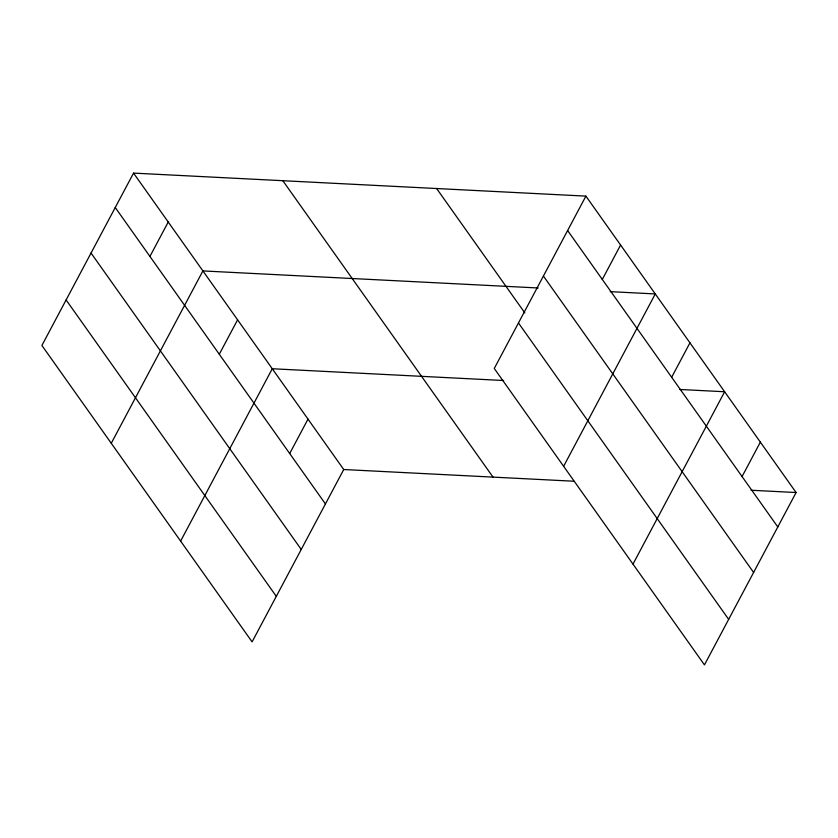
<?xml version="1.0" encoding="UTF-8"?>
<svg xmlns="http://www.w3.org/2000/svg" width="838" height="838" viewBox="0 0 838 838"><rect width="100%" height="100%" fill="white"/><g stroke="black" fill="none" stroke-linecap="round" stroke-linejoin="round"><path stroke-width="1.26" d="M133.546 173.11L41.9 345.466L252.091 641.877L343.737 469.521L133.546 173.11L585.909 196.123L796.1 492.535L704.454 664.89L494.263 368.479L585.909 196.123M149.929 256.428L168.228 222.018M111.265 443.281L202.901 270.925L538.164 287.979M219.294 354.244L237.583 319.833M180.62 541.097L272.266 368.741L503.669 380.515M289.707 453.536L307.996 419.126M602.292 279.442L620.591 245.031M563.628 466.295L655.274 293.939L610.232 291.645M671.657 377.257L689.957 342.847M632.994 564.11L724.64 391.755L679.597 389.461M742.07 476.55L760.37 442.139M343.737 469.521L573.831 481.222M751.058 490.24L796.1 492.535M567.619 230.534L777.8 526.945M543.412 276.058L753.603 572.459M436.629 188.529L524.839 312.93M518.471 322.965L728.662 619.366M282.825 180.704L493.016 477.115M115.246 207.52L325.437 503.931M91.038 253.045L301.23 549.445M66.108 299.952L276.299 596.352"/></g></svg>
